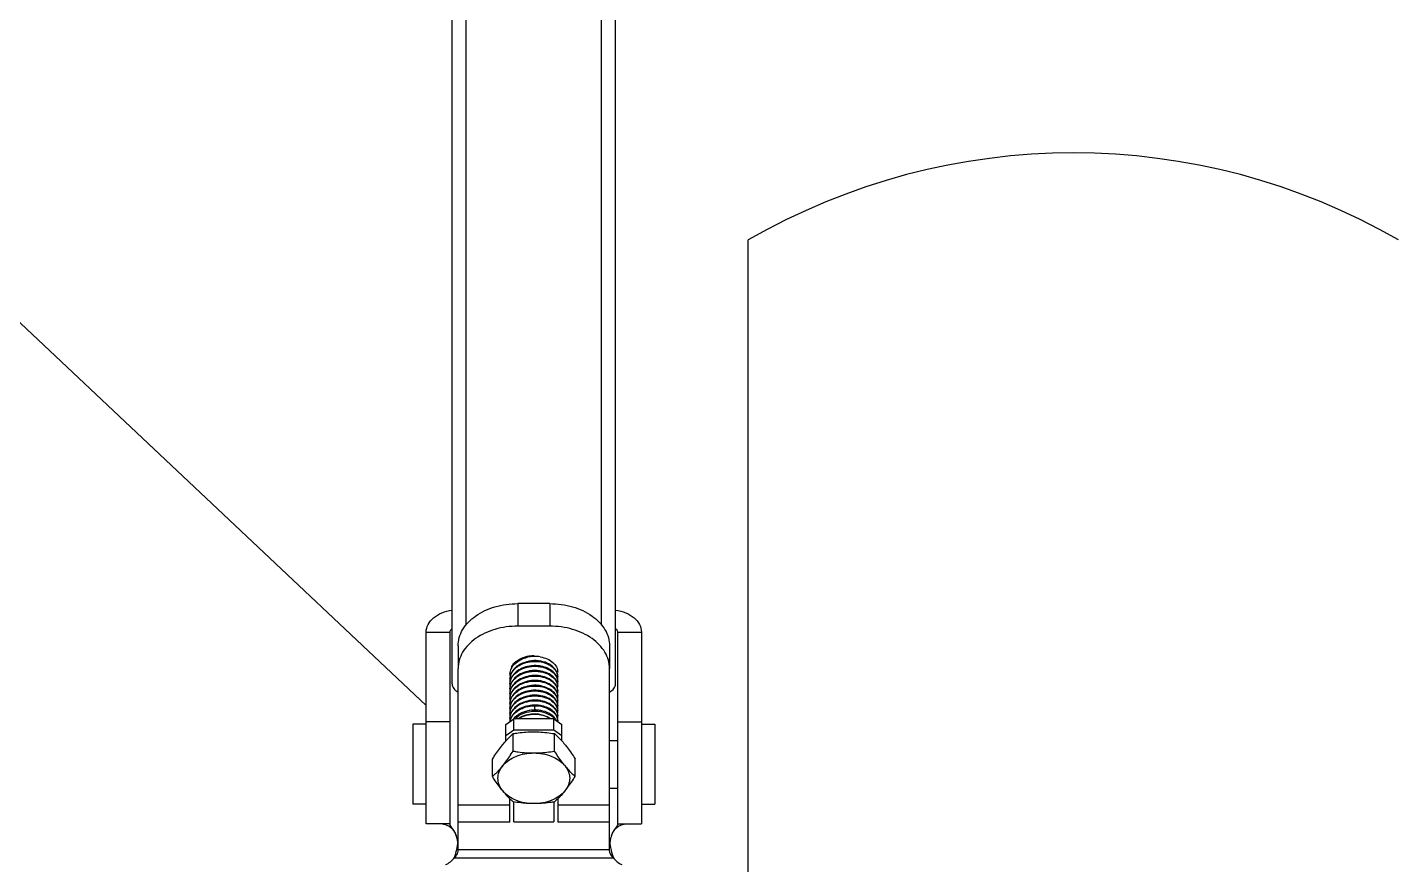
# Model space of a CAD drawing. Extents: x 1725261 to 1937680, y 860327 to 1571294.
# Drawn here: x 1823830 to 1826891, y 1228473 to 1230343 of the extents above; entities that cross this region are included whole.
import ezdxf

# ---------------------------------------------------------------- set-up
doc = ezdxf.new("R2010")
doc.units = 0
doc.header["$LTSCALE"] = 1000
doc.header["$MEASUREMENT"] = 0
doc.styles.get("Standard").update_dxf_attribs({"font": 'gbenor.shx', "bigfont": 'gbcbig.shx'})
doc.dimstyles.get("Standard").update_dxf_attribs({"dimtxt": 0.18, "dimasz": 0.18, "dimexe": 0.18, "dimexo": 0.0625, "dimgap": 0.09, "dimtad": 0, "dimtih": 1, "dimtoh": 1, "dimdec": 4, "dimzin": 0, "dimdsep": 46, "dimtxsty": 'Standard', "dimcen": 0.09, "dimadec": 0, "dimazin": 0, "dimtfac": 1, "dimtdec": 4, "dimtofl": 0, "dimtmove": 0, "dimatfit": 3, "dimfxl": 0, "dimtolj": 1, "dimtzin": 0, "dimarcsym": 0})

msp = doc.modelspace()

# ---------------------------------------------------------------- linework, layer by layer
at = {"linetype": 'Continuous'}
for p, q in [((1824778.4, 1228876.4), (1824778.4, 1231673)), ((1825143.2, 1228876.4), (1825143.2, 1231673)), ((1824809.5, 1229007.9), (1824809.5, 1231363.5)), ((1825112, 1229007.9), (1825112, 1231363.5)), ((1825439.6, 1228414.4), (1825439.6, 1229867.9)), ((1824925.2, 1229055.7), (1824925.2, 1229005.3)), ((1824996.4, 1229055.7), (1824925.2, 1229055.7)), ((1824996.4, 1229055.7), (1824996.4, 1229005.3)), ((1824720.5, 1228563.6), (1824720.5, 1228991.9)), ((1824720.5, 1228991.9), (1824773.9, 1228991.9)), ((1824773.9, 1228563.6), (1824773.9, 1228991.9)), ((1824996.4, 1229005.3), (1824925.2, 1229005.3)), ((1825147.6, 1228991.9), (1825147.6, 1228563.6)), ((1825147.6, 1228991.9), (1825201, 1228991.9)), ((1825201, 1228991.9), (1825201, 1228563.6)), ((1824791.7, 1228961.3), (1824791.7, 1228911)), ((1825129.8, 1228961.3), (1825129.8, 1228911)), ((1824791.7, 1228503), (1824791.7, 1228911)), ((1824917.5, 1228921.9), (1824917.5, 1228921.8)), ((1825129.8, 1228503), (1825129.8, 1228911)), ((1824962.4, 1228827.7), (1824962.1, 1228818.3)), ((1824962.1, 1228818.3), (1824962.1, 1228818.1)), ((1824720.5, 1228786.4), (1824690.8, 1228786.4)), ((1824773.9, 1228791.4), (1824720.5, 1228791.4)), ((1824898.5, 1228785.8), (1824916.3, 1228798.4)), ((1824898.5, 1228749.3), (1824898.5, 1228785.8)), ((1824916.3, 1228773.3), (1824898.5, 1228760.7)), ((1824916.3, 1228773.3), (1824916.3, 1228798.4)), ((1825005.3, 1228798.4), (1824916.3, 1228798.4)), ((1825005.3, 1228773.3), (1824916.3, 1228773.3)), ((1825005.3, 1228773.3), (1825005.3, 1228798.4)), ((1825005.3, 1228798.4), (1825023.1, 1228785.8)), ((1825023.1, 1228760.7), (1825005.3, 1228773.3)), ((1825023.1, 1228749.3), (1825023.1, 1228785.8)), ((1825147.6, 1228791.4), (1825201, 1228791.4)), ((1825201, 1228786.4), (1825230.8, 1228786.4)), ((1824914.5, 1228726.3), (1824914.5, 1228765.3)), ((1825007, 1228726.3), (1825007, 1228765.3)), ((1825129.8, 1228750.4), (1825147.6, 1228750.4)), ((1824868.3, 1228669.7), (1824868.3, 1228708.7)), ((1825053.2, 1228669.7), (1825053.2, 1228708.7)), ((1824907.4, 1228568), (1824907.4, 1228619.8)), ((1825014.2, 1228619.8), (1825014.2, 1228568)), ((1825129.8, 1228643.7), (1825147.6, 1228643.7)), ((1824720.5, 1228607.7), (1824690.8, 1228607.7)), ((1824907.4, 1228605.8), (1824791.7, 1228605.8)), ((1824916.3, 1228568.1), (1824916.3, 1228612.8)), ((1825005.3, 1228612.8), (1825005.3, 1228568.1)), ((1825129.8, 1228605.8), (1825014.2, 1228605.8)), ((1825201, 1228607.7), (1825230.8, 1228607.7)), ((1824773.9, 1228563.6), (1824720.5, 1228563.6)), ((1824779.6, 1228552.6), (1824775.6, 1228555.7)), ((1824907.4, 1228568), (1824791.7, 1228568)), ((1824916.3, 1228568.1), (1825005.3, 1228568.1)), ((1825129.8, 1228568), (1825014.2, 1228568)), ((1825141.9, 1228552.6), (1825146, 1228555.7)), ((1825147.6, 1228563.6), (1825201, 1228563.6)), ((1824791.7, 1228506.7), (1825129.8, 1228506.7)), ((1824783.1, 1228487.9), (1825138.4, 1228487.9))]:
    msp.add_line(p, q, dxfattribs=at)
for p, q in [((1824690.8, 1228786.4), (1824690.8, 1228607.7)), ((1825230.8, 1228786.4), (1825230.8, 1228607.7))]:
    msp.add_line(p, q)
for points in [[(1824756.9, 1228563.6), (1824757.4, 1228563.6), (1824759.3, 1228563.3), (1824762.5, 1228562.5), (1824766.7, 1228560.9), (1824771.6, 1228558.4), (1824775.6, 1228555.7)], [(1824775.6, 1228555.6), (1824778.1, 1228553.5), (1824781.7, 1228549.2), (1824785.2, 1228543.3), (1824787.5, 1228537.8)], [(1825134.1, 1228537.8), (1825136.4, 1228543.3), (1825139.9, 1228549.2), (1825143.5, 1228553.5), (1825146, 1228555.6)], [(1825146, 1228555.7), (1825150, 1228558.4), (1825154.9, 1228560.9), (1825159.1, 1228562.5), (1825162.2, 1228563.3), (1825164.1, 1228563.6), (1825164.6, 1228563.6)]]:
    msp.add_lwpolyline(points, dxfattribs=at)
at = {"color": 0}
msp.add_arc((1826165.5, 1228610.3), 1452, 60.0059, 119.9941, dxfattribs=at)
at = {"linetype": 'Continuous'}
for centre, radius, start, end in [((1824957, 1228865.7), 72.8, 94.186, 101.3834), ((1824962.1, 1228869.1), 69.9, 105.7051, 105.9956), ((1824962.8, 1228866.7), 72.5, 98.8131, 105.6696), ((1824963.2, 1228863.1), 74.7, 91.9721, 102.7007), ((1824963.2, 1228863.9), 75.3, 91.9386, 98.8281), ((1824963.2, 1228862.4), 75.4, 91.8866, 92.0013), ((1824963.2, 1228863.9), 75.3, 91.2819, 91.9468), ((1824963.2, 1228862.7), 75.2, 85.8694, 91.8937), ((1824963.4, 1228865.1), 72.7, 80.5973, 85.8743), ((1824936.6, 1228897.3), 29.2, 177.3319, 179.9985), ((1824936.9, 1228897.3), 29.5, 180.0287, 189.4249), ((1824963, 1228844.4), 62, 99.6805, 102.1157), ((1824963, 1228855.3), 62.1, 99.9932, 100.9869), ((1824989.6, 1228891.8), 24.6, 348.6612, 359.9519), ((1824989.9, 1228891.8), 24.2, 0.0022, 3.205), ((1824936.6, 1228886.3), 29.2, 177.3323, 179.9985), ((1824936.9, 1228886.3), 29.5, 180.0291, 189.4753), ((1824936.6, 1228875.2), 29.2, 177.3323, 179.9985), ((1824936.9, 1228875.3), 29.5, 180.0292, 189.5222), ((1824936.6, 1228864.2), 29.2, 177.332, 179.9985), ((1824936.9, 1228864.2), 29.5, 180.0288, 189.4407), ((1824989.5, 1228869.8), 24.6, 347.8507, 359.9477), ((1824989.6, 1228880.8), 24.6, 348.5825, 359.9511), ((1824989.9, 1228880.7), 24.2, 0.0023, 3.2045), ((1824989.9, 1228869.7), 24.2, 0.0023, 3.205), ((1824936.6, 1228853.2), 29.2, 177.3323, 179.9985), ((1824936.9, 1228853.2), 29.5, 180.0292, 189.4857), ((1824936.6, 1228842.2), 29.2, 177.3322, 179.9985), ((1824936.9, 1228842.2), 29.5, 180.0289, 189.445), ((1824936.6, 1228831.2), 29.2, 177.332, 179.9985), ((1824936.9, 1228831.2), 29.5, 180.0305, 189.6646), ((1824963, 1228789.2), 62.1, 99.744, 101.2123), ((1824989.6, 1228858.7), 24.6, 348.6164, 359.9515), ((1824989.6, 1228847.7), 24.6, 348.5981, 359.9512), ((1824989.6, 1228836.7), 24.6, 348.6534, 359.9518), ((1824989.9, 1228858.7), 24.2, 0.0023, 3.2046), ((1824989.9, 1228847.7), 24.2, 0.0023, 3.2046), ((1824989.9, 1228836.7), 24.2, 0.0023, 3.2051), ((1824936.6, 1228820.2), 29.2, 177.3323, 179.9985), ((1824936.9, 1228820.2), 29.5, 180.0292, 189.5017), ((1824936.6, 1228809.2), 29.2, 177.3319, 179.9985), ((1824936.9, 1228809.2), 29.5, 180.0287, 189.4225), ((1824963.2, 1228755), 63.2, 90.8014, 91.0371), ((1824963.3, 1228742.8), 75.3, 90.6833, 90.8601), ((1824989.6, 1228825.7), 24.6, 348.6302, 359.9515), ((1824989.6, 1228814.7), 24.6, 348.6111, 359.9514), ((1824989.6, 1228803.7), 24.6, 348.6704, 359.952), ((1824989.9, 1228825.7), 24.2, 0.0023, 3.2045), ((1824989.9, 1228814.7), 24.2, 0.0023, 3.2047), ((1824989.9, 1228803.7), 24.2, 0.0022, 3.2052), ((1824936.6, 1228798.2), 29.2, 177.3322, 179.9985), ((1824936.9, 1228798.2), 29.5, 180.029, 189.4615), ((1824946.2, 1228772.7), 40.1, 139.3761, 142.4805), ((1824989.9, 1228792.7), 24.2, 0.0022, 3.2058), ((1824990, 1228792.7), 24.2, 358.8477, 359.9998), ((1824803.1, 1228574.4), 31.9, 213.7883, 214.1887), ((1825118.5, 1228574.4), 31.9, 325.8113, 326.2117), ((1824656, 1228535.2), 135.8, 349.7299, 350.0443), ((1824657.5, 1228535), 134.3, 350.0279, 354.2491), ((1825264.1, 1228535), 134.3, 185.7566, 189.9721), ((1825265.6, 1228535.2), 135.8, 189.9557, 190.2701), ((1824747.2, 1228514.2), 44.5, 292.0243, 323.7485), ((1825174.3, 1228514.2), 44.5, 216.2515, 247.9757)]:
    msp.add_arc(centre, radius, start, end, dxfattribs=at)
for points, knots in [([(1824791.7, 1228961.3), (1824791.7, 1228967.5), (1824793.5, 1228980.2), (1824804.3, 1229004.9), (1824830.9, 1229031.5), (1824874.6, 1229051.2), (1824908, 1229055.7), (1824925.2, 1229055.7)], [0, 0, 0, 0, 0.103597, 0.210948, 0.445697, 0.712571, 1, 1, 1, 1]), ([(1824996.4, 1229055.7), (1825013.6, 1229055.7), (1825046.9, 1229051.2), (1825090.6, 1229031.5), (1825117.2, 1229004.9), (1825128, 1228980.2), (1825129.8, 1228967.5), (1825129.8, 1228961.3)], [0, 0, 0, 0, 0.287429, 0.554303, 0.789052, 0.896403, 1, 1, 1, 1]), ([(1824720.5, 1228991.9), (1824720.5, 1228997.7), (1824723.8, 1229010.1), (1824736.8, 1229025.4), (1824755.7, 1229036.4), (1824770.5, 1229040.2), (1824778.3, 1229041.3)], [0, 0, 0, 0, 0.213346, 0.447987, 0.712108, 1, 1, 1, 1]), ([(1825143.2, 1229041.3), (1825151, 1229040.2), (1825165.9, 1229036.4), (1825184.8, 1229025.4), (1825197.8, 1229010.1), (1825201, 1228997.7), (1825201, 1228991.9)], [0, 0, 0, 0, 0.287892, 0.552013, 0.786654, 1, 1, 1, 1]), ([(1824773.9, 1228991.9), (1824773.9, 1228992.6), (1824774.3, 1228995.8), (1824776.4, 1228998.6), (1824778.3, 1229000.1)], [0, 0, 0, 0, 0.236834, 1, 1, 1, 1]), ([(1824925.2, 1229005.3), (1824908, 1229005.3), (1824874.6, 1229000.8), (1824830.9, 1228981.2), (1824804.3, 1228954.5), (1824793.5, 1228929.8), (1824791.7, 1228917.2), (1824791.7, 1228911)], [0, 0, 0, 0, 0.287429, 0.554303, 0.789052, 0.896403, 1, 1, 1, 1]), ([(1825129.8, 1228911), (1825129.8, 1228917.2), (1825128, 1228929.8), (1825117.2, 1228954.5), (1825090.6, 1228981.2), (1825046.9, 1229000.8), (1825013.6, 1229005.3), (1824996.4, 1229005.3)], [0, 0, 0, 0, 0.103597, 0.210948, 0.445697, 0.712571, 1, 1, 1, 1]), ([(1825143.3, 1229000.1), (1825143.9, 1228999.6), (1825146.2, 1228997.4), (1825147.6, 1228994.2), (1825147.6, 1228991.9)], [0, 0, 0, 0, 0.274002, 1, 1, 1, 1]), ([(1824907.4, 1228898.6), (1824907.6, 1228902.8), (1824910, 1228911.6), (1824918.8, 1228922.8), (1824931.4, 1228931.3), (1824941.5, 1228934.8), (1824946.8, 1228936)], [0, 0, 0, 0, 0.219273, 0.456424, 0.717944, 1, 1, 1, 1]), ([(1825014.2, 1228893.1), (1825014.2, 1228895.5), (1825013.4, 1228900.4), (1825009.1, 1228909.8), (1824998.4, 1228919.9), (1824980.9, 1228927), (1824960.7, 1228929.1), (1824940.5, 1228925.6), (1824923, 1228917), (1824910.6, 1228904), (1824907.4, 1228892.8), (1824907.4, 1228887.6)], [0, 0, 0, 0, 0.049449, 0.100956, 0.214949, 0.346477, 0.489675, 0.634208, 0.769827, 0.890789, 1, 1, 1, 1]), ([(1824907.4, 1228887.6), (1824907.6, 1228891.9), (1824910.1, 1228900.8), (1824919, 1228912), (1824931.8, 1228920.5), (1824947.4, 1228925.8), (1824964.3, 1228927.4), (1824985.2, 1228924.8), (1825000, 1228917.5), (1825006.5, 1228910.3)], [0, 0, 0, 0, 0.105385, 0.219488, 0.34542, 0.481197, 0.621395, 0.759049, 1, 1, 1, 1]), ([(1824911, 1228913), (1824911.3, 1228913.9), (1824912.7, 1228917.3), (1824914.8, 1228920.5), (1824916.6, 1228922.7)], [0, 0, 0, 0, 0.242775, 1, 1, 1, 1]), ([(1824916.6, 1228922.7), (1824918.2, 1228924.4), (1824925.7, 1228931), (1824935.2, 1228935.1), (1824942.6, 1228937)], [0, 0, 0, 0, 0.23319, 1, 1, 1, 1]), ([(1824942.9, 1228936.4), (1824940.4, 1228935.6), (1824931.1, 1228932.4), (1824922.5, 1228927), (1824917.5, 1228921.9)], [0, 0, 0, 0, 0.264817, 1, 1, 1, 1]), ([(1824977.1, 1228926.8), (1824975, 1228927.3), (1824966.5, 1228928.8), (1824957.6, 1228928.5), (1824951.2, 1228927.2)], [0, 0, 0, 0, 0.245648, 1, 1, 1, 1]), ([(1824975.3, 1228936.8), (1824980.7, 1228935.9), (1824990.7, 1228933.1), (1825003.4, 1228925.4), (1825012, 1228915), (1825014.2, 1228906.7), (1825014.2, 1228902.8)], [0, 0, 0, 0, 0.291651, 0.555731, 0.788679, 1, 1, 1, 1]), ([(1824917.5, 1228921.8), (1824914.4, 1228918.6), (1824909.3, 1228911.4), (1824907.4, 1228902.8), (1824907.4, 1228898.6)], [0, 0, 0, 0, 0.517736, 1, 1, 1, 1]), ([(1825006.7, 1228900.4), (1825000.2, 1228907.8), (1824985.1, 1228915.3), (1824963.9, 1228917.8), (1824946.7, 1228916), (1824931, 1228910.5), (1824918.1, 1228901.6), (1824909.5, 1228890), (1824907.4, 1228880.9), (1824907.4, 1228876.6)], [0, 0, 0, 0, 0.241301, 0.379446, 0.520004, 0.655787, 0.781306, 0.894819, 1, 1, 1, 1]), ([(1824907.4, 1228876.6), (1824907.7, 1228881.7), (1824911.2, 1228892.5), (1824923.6, 1228905), (1824940.8, 1228913.3), (1824960.6, 1228916.6), (1824980.4, 1228914.7), (1824997.6, 1228907.9), (1825010.1, 1228896.8), (1825013.9, 1228886.8), (1825014.1, 1228882.1)], [0, 0, 0, 0, 0.109414, 0.230762, 0.366312, 0.510386, 0.653204, 0.784891, 0.899595, 1, 1, 1, 1]), ([(1825006.7, 1228889.4), (1825000.2, 1228896.8), (1824985.1, 1228904.3), (1824963.9, 1228906.8), (1824946.7, 1228905), (1824931, 1228899.5), (1824918.1, 1228890.6), (1824909.5, 1228879), (1824907.4, 1228869.9), (1824907.4, 1228865.6)], [0, 0, 0, 0, 0.241321, 0.379464, 0.520018, 0.655795, 0.781306, 0.894819, 1, 1, 1, 1]), ([(1824907.4, 1228865.6), (1824907.7, 1228870.7), (1824911.2, 1228881.5), (1824923.6, 1228894), (1824940.8, 1228902.3), (1824960.6, 1228905.6), (1824980.4, 1228903.7), (1824997.6, 1228896.8), (1825010.1, 1228885.8), (1825013.9, 1228875.8), (1825014.1, 1228871.1)], [0, 0, 0, 0, 0.10941, 0.230759, 0.36631, 0.510388, 0.653211, 0.784896, 0.899598, 1, 1, 1, 1]), ([(1825006.7, 1228878.4), (1825000.2, 1228885.8), (1824985.1, 1228893.2), (1824963.9, 1228895.8), (1824946.8, 1228894), (1824931, 1228888.5), (1824918.1, 1228879.6), (1824909.5, 1228868), (1824907.4, 1228858.9), (1824907.4, 1228854.6)], [0, 0, 0, 0, 0.241291, 0.379436, 0.519999, 0.655783, 0.781305, 0.89482, 1, 1, 1, 1]), ([(1824907.4, 1228854.6), (1824907.7, 1228859.7), (1824911.2, 1228870.5), (1824923.6, 1228883), (1824940.8, 1228891.3), (1824960.6, 1228894.6), (1824980.4, 1228892.7), (1824997.6, 1228885.8), (1825010.1, 1228874.8), (1825013.9, 1228864.8), (1825014.1, 1228860.1)], [0, 0, 0, 0, 0.109413, 0.230763, 0.366317, 0.51039, 0.65321, 0.784893, 0.899595, 1, 1, 1, 1]), ([(1824976.6, 1228915.9), (1824974.7, 1228916.4), (1824966.6, 1228917.7), (1824958.3, 1228917.5), (1824952.3, 1228916.4)], [0, 0, 0, 0, 0.245788, 1, 1, 1, 1]), ([(1824975.9, 1228894.1), (1824974, 1228894.5), (1824966.2, 1228895.7), (1824958.3, 1228895.4), (1824952.5, 1228894.4)], [0, 0, 0, 0, 0.246155, 1, 1, 1, 1]), ([(1824976, 1228905), (1824974.1, 1228905.4), (1824966.4, 1228906.7), (1824958.4, 1228906.5), (1824952.6, 1228905.5)], [0, 0, 0, 0, 0.246058, 1, 1, 1, 1]), ([(1825006.5, 1228910.3), (1825008.7, 1228907.8), (1825012.4, 1228902.5), (1825014, 1228896.2), (1825014.1, 1228893.1)], [0, 0, 0, 0, 0.517722, 1, 1, 1, 1]), ([(1825014.2, 1228882.1), (1825014.2, 1228885.3), (1825012.8, 1228892.1), (1825009, 1228897.8), (1825006.7, 1228900.4)], [0, 0, 0, 0, 0.48238, 1, 1, 1, 1]), ([(1824778.4, 1228876.4), (1824778.4, 1228872.8), (1824781.4, 1228865), (1824787.9, 1228860.2), (1824791.6, 1228858.3)], [0, 0, 0, 0, 0.461863, 1, 1, 1, 1]), ([(1825006.7, 1228867.4), (1825000.2, 1228874.8), (1824985.1, 1228882.2), (1824963.9, 1228884.8), (1824946.7, 1228883), (1824931, 1228877.4), (1824918.1, 1228868.6), (1824909.5, 1228857), (1824907.4, 1228847.9), (1824907.4, 1228843.6)], [0, 0, 0, 0, 0.241314, 0.379459, 0.520012, 0.655791, 0.781307, 0.89482, 1, 1, 1, 1]), ([(1824907.4, 1228843.6), (1824907.7, 1228848.7), (1824911.2, 1228859.5), (1824923.6, 1228872), (1824940.8, 1228880.3), (1824960.6, 1228883.6), (1824980.4, 1228881.7), (1824997.6, 1228874.8), (1825010.1, 1228863.8), (1825013.9, 1228853.8), (1825014.1, 1228849.1)], [0, 0, 0, 0, 0.109413, 0.230762, 0.36631, 0.510386, 0.653205, 0.784893, 0.899595, 1, 1, 1, 1]), ([(1825006.7, 1228856.3), (1825000.2, 1228863.8), (1824985.1, 1228871.2), (1824963.9, 1228873.8), (1824946.7, 1228872), (1824931, 1228866.4), (1824918.1, 1228857.6), (1824909.5, 1228846), (1824907.4, 1228836.9), (1824907.4, 1228832.6)], [0, 0, 0, 0, 0.241312, 0.379455, 0.520012, 0.655791, 0.781305, 0.89482, 1, 1, 1, 1]), ([(1824907.4, 1228832.6), (1824907.7, 1228837.7), (1824911.2, 1228848.5), (1824923.6, 1228861), (1824940.8, 1228869.3), (1824960.6, 1228872.6), (1824980.4, 1228870.7), (1824997.6, 1228863.8), (1825010.1, 1228852.8), (1825013.9, 1228842.8), (1825014.1, 1228838.1)], [0, 0, 0, 0, 0.109411, 0.230759, 0.366311, 0.510389, 0.653212, 0.784896, 0.899598, 1, 1, 1, 1]), ([(1825006.7, 1228845.3), (1825000.2, 1228852.8), (1824985.1, 1228860.2), (1824963.9, 1228862.7), (1824946.8, 1228861), (1824931, 1228855.4), (1824918.1, 1228846.6), (1824909.5, 1228835), (1824907.4, 1228825.9), (1824907.4, 1228821.6)], [0, 0, 0, 0, 0.24129, 0.379435, 0.519998, 0.655783, 0.781305, 0.89482, 1, 1, 1, 1]), ([(1824907.4, 1228821.6), (1824907.7, 1228826.7), (1824911.2, 1228837.5), (1824923.6, 1228850), (1824940.8, 1228858.3), (1824960.6, 1228861.6), (1824980.4, 1228859.7), (1824997.6, 1228852.8), (1825010.1, 1228841.7), (1825013.9, 1228831.8), (1825014.1, 1228827.1)], [0, 0, 0, 0, 0.109414, 0.230763, 0.366316, 0.510389, 0.653208, 0.784892, 0.899594, 1, 1, 1, 1]), ([(1824977, 1228860.8), (1824974.9, 1228861.3), (1824966, 1228862.8), (1824956.8, 1228862.4), (1824950.2, 1228861)], [0, 0, 0, 0, 0.245825, 1, 1, 1, 1]), ([(1824977.5, 1228871.7), (1824975.4, 1228872.2), (1824966.9, 1228873.7), (1824958.1, 1228873.5), (1824951.7, 1228872.3)], [0, 0, 0, 0, 0.2454, 1, 1, 1, 1]), ([(1824976.1, 1228883), (1824974.2, 1228883.4), (1824966.3, 1228884.7), (1824958.2, 1228884.4), (1824952.3, 1228883.4)], [0, 0, 0, 0, 0.246065, 1, 1, 1, 1]), ([(1825014.2, 1228871.1), (1825014.2, 1228874.3), (1825012.8, 1228881.1), (1825009, 1228886.8), (1825006.7, 1228889.4)], [0, 0, 0, 0, 0.482371, 1, 1, 1, 1]), ([(1825014.2, 1228860.1), (1825014.2, 1228863.3), (1825012.8, 1228870.1), (1825009, 1228875.8), (1825006.7, 1228878.4)], [0, 0, 0, 0, 0.482397, 1, 1, 1, 1]), ([(1825014.2, 1228849.1), (1825014.2, 1228852.3), (1825012.8, 1228859.1), (1825009, 1228864.8), (1825006.7, 1228867.4)], [0, 0, 0, 0, 0.482371, 1, 1, 1, 1]), ([(1825129.9, 1228858.3), (1825133.7, 1228860.2), (1825140.2, 1228865), (1825143.2, 1228872.8), (1825143.2, 1228876.4)], [0, 0, 0, 0, 0.538137, 1, 1, 1, 1]), ([(1825006.7, 1228834.3), (1825000.2, 1228841.8), (1824985.1, 1228849.2), (1824963.9, 1228851.7), (1824946.7, 1228850), (1824931, 1228844.4), (1824918.1, 1228835.5), (1824909.5, 1228824), (1824907.4, 1228814.9), (1824907.4, 1228810.6)], [0, 0, 0, 0, 0.241317, 0.379461, 0.520014, 0.655792, 0.781306, 0.894819, 1, 1, 1, 1]), ([(1824907.4, 1228810.5), (1824907.7, 1228815.7), (1824911.2, 1228826.5), (1824923.6, 1228839), (1824940.8, 1228847.3), (1824960.6, 1228850.6), (1824980.4, 1228848.7), (1824997.6, 1228841.8), (1825010.1, 1228830.7), (1825013.9, 1228820.7), (1825014.1, 1228816)], [0, 0, 0, 0, 0.109411, 0.23076, 0.366309, 0.510386, 0.653207, 0.784895, 0.899597, 1, 1, 1, 1]), ([(1825006.7, 1228823.3), (1825000.2, 1228830.7), (1824985.1, 1228838.2), (1824963.9, 1228840.7), (1824946.7, 1228838.9), (1824931, 1228833.4), (1824918.1, 1228824.5), (1824909.5, 1228813), (1824907.4, 1228803.9), (1824907.4, 1228799.5)], [0, 0, 0, 0, 0.241302, 0.379446, 0.520006, 0.655788, 0.781304, 0.89482, 1, 1, 1, 1]), ([(1824907.4, 1228799.5), (1824907.7, 1228804.7), (1824911.2, 1228815.4), (1824923.6, 1228828), (1824940.8, 1228836.3), (1824960.6, 1228839.6), (1824980.4, 1228837.6), (1824997.6, 1228830.8), (1825010.1, 1228819.7), (1825013.9, 1228809.7), (1825014.1, 1228805)], [0, 0, 0, 0, 0.109411, 0.23076, 0.366314, 0.510391, 0.653213, 0.784895, 0.899597, 1, 1, 1, 1]), ([(1824976.4, 1228849.9), (1824974.5, 1228850.3), (1824966.6, 1228851.7), (1824958.5, 1228851.4), (1824952.5, 1228850.4)], [0, 0, 0, 0, 0.245865, 1, 1, 1, 1]), ([(1824976, 1228839), (1824974.1, 1228839.4), (1824966.3, 1228840.6), (1824958.3, 1228840.4), (1824952.5, 1228839.4)], [0, 0, 0, 0, 0.246098, 1, 1, 1, 1]), ([(1825014.2, 1228838.1), (1825014.2, 1228841.3), (1825012.8, 1228848), (1825009, 1228853.8), (1825006.7, 1228856.3)], [0, 0, 0, 0, 0.482382, 1, 1, 1, 1]), ([(1825014.2, 1228827.1), (1825014.2, 1228830.3), (1825012.8, 1228837), (1825009, 1228842.7), (1825006.7, 1228845.3)], [0, 0, 0, 0, 0.482394, 1, 1, 1, 1]), ([(1825014.2, 1228816.1), (1825014.2, 1228819.3), (1825012.8, 1228826), (1825009, 1228831.7), (1825006.7, 1228834.3)], [0, 0, 0, 0, 0.48237, 1, 1, 1, 1]), ([(1825006.7, 1228812.3), (1825000.5, 1228819.4), (1824986.2, 1228826.7), (1824965.9, 1228829.6), (1824949.3, 1228828.4), (1824933.9, 1228823.7), (1824920.8, 1228815.8), (1824911.4, 1228805.2), (1824908.2, 1228796.7), (1824907.7, 1228792.5)], [0, 0, 0, 0, 0.238806, 0.375378, 0.515068, 0.651187, 0.778286, 0.893865, 1, 1, 1, 1]), ([(1824907.9, 1228792.6), (1824908.8, 1228797.5), (1824913.5, 1228807.5), (1824926.4, 1228818.6), (1824943.3, 1228825.9), (1824955.9, 1228827.6), (1824962.4, 1228827.7)], [0, 0, 0, 0, 0.215857, 0.456017, 0.721227, 1, 1, 1, 1]), ([(1824962.1, 1228818.1), (1824953.1, 1228817.9), (1824936, 1228814.7), (1824921.1, 1228805), (1824915.8, 1228798.9)], [0, 0, 0, 0, 0.525716, 1, 1, 1, 1]), ([(1824918.2, 1228798.5), (1824923.7, 1228804.1), (1824938.4, 1228812.7), (1824963.2, 1228816.9), (1824987.5, 1228813.2), (1825001.4, 1228804.9), (1825006.4, 1228799.5)], [0, 0, 0, 0, 0.245715, 0.512956, 0.773315, 1, 1, 1, 1]), ([(1824998.1, 1228798.5), (1824993.1, 1228801.8), (1824981.5, 1228806.6), (1824956.8, 1228809.8), (1824937.1, 1228805.1), (1824926.5, 1228798.4)], [0, 0, 0, 0, 0.237857, 0.495496, 1, 1, 1, 1]), ([(1824991.6, 1228802), (1824986.9, 1228804.6), (1824976.3, 1228808.5), (1824954, 1228810.4), (1824936.6, 1228805.4), (1824927.4, 1228799.1)], [0, 0, 0, 0, 0.239537, 0.497847, 1, 1, 1, 1]), ([(1824975.9, 1228828), (1824974, 1228828.4), (1824966.3, 1228829.6), (1824958.3, 1228829.4), (1824952.5, 1228828.4)], [0, 0, 0, 0, 0.24614, 1, 1, 1, 1]), ([(1824962.4, 1228827.7), (1824968.9, 1228827.8), (1824981.5, 1228826.3), (1824998.2, 1228819.3), (1825010.3, 1228808.4), (1825013.9, 1228798.6), (1825014.1, 1228794)], [0, 0, 0, 0, 0.291821, 0.560232, 0.794326, 1, 1, 1, 1]), ([(1824977.6, 1228816.6), (1824976.3, 1228816.9), (1824971.3, 1228817.9), (1824966.2, 1228818.3), (1824962.4, 1228818.3)], [0, 0, 0, 0, 0.245441, 1, 1, 1, 1]), ([(1825006.8, 1228801.3), (1825004.4, 1228804), (1824991.9, 1228814.4), (1824974.8, 1228818.2), (1824962.4, 1228818.1)], [0, 0, 0, 0, 0.224306, 1, 1, 1, 1]), ([(1825014.2, 1228805.1), (1825014.2, 1228808.3), (1825012.8, 1228815), (1825009, 1228820.7), (1825006.7, 1228823.3)], [0, 0, 0, 0, 0.482394, 1, 1, 1, 1]), ([(1825014.2, 1228794), (1825014.2, 1228797.3), (1825012.8, 1228804), (1825009, 1228809.7), (1825006.7, 1228812.3)], [0, 0, 0, 0, 0.482388, 1, 1, 1, 1]), ([(1825011.6, 1228794.1), (1825011.3, 1228794.7), (1825009.9, 1228797.3), (1825008.2, 1228799.6), (1825006.8, 1228801.3)], [0, 0, 0, 0, 0.243018, 1, 1, 1, 1]), ([(1824914.5, 1228765.3), (1824918.3, 1228766), (1824933.6, 1228768.2), (1824949.1, 1228769.4), (1824960.8, 1228769.4)], [0, 0, 0, 0, 0.248681, 1, 1, 1, 1]), ([(1824960.8, 1228769.4), (1824964.7, 1228769.4), (1824980.1, 1228769), (1824995.6, 1228767.2), (1825007, 1228765.3)], [0, 0, 0, 0, 0.251248, 1, 1, 1, 1]), ([(1824868.3, 1228708.7), (1824870.2, 1228711.6), (1824877.5, 1228722.7), (1824885.2, 1228733.5), (1824891.4, 1228741.1)], [0, 0, 0, 0, 0.261287, 1, 1, 1, 1]), ([(1824891.4, 1228741.1), (1824893.3, 1228743.4), (1824900.5, 1228751.9), (1824908.5, 1228759.9), (1824914.5, 1228765.3)], [0, 0, 0, 0, 0.268858, 1, 1, 1, 1]), ([(1825007, 1228765.3), (1825008.9, 1228763.6), (1825017.1, 1228756), (1825024.7, 1228747.7), (1825030.1, 1228741.1)], [0, 0, 0, 0, 0.2325, 1, 1, 1, 1]), ([(1825030.1, 1228741.1), (1825032.1, 1228738.7), (1825040.3, 1228728.2), (1825047.8, 1228717.2), (1825053.2, 1228708.7)], [0, 0, 0, 0, 0.237123, 1, 1, 1, 1]), ([(1824891.4, 1228693.9), (1824893.4, 1228696.4), (1824901.6, 1228706.8), (1824909.1, 1228717.8), (1824914.5, 1228726.3)], [0, 0, 0, 0, 0.237123, 1, 1, 1, 1]), ([(1824891.4, 1228693.9), (1824899, 1228703.2), (1824921.4, 1228717.8), (1824947.2, 1228722.2), (1824960.8, 1228722.2)], [0, 0, 0, 0, 0.468341, 1, 1, 1, 1]), ([(1824914.5, 1228726.3), (1824918.3, 1228725.7), (1824933.6, 1228723.4), (1824949.1, 1228722.2), (1824960.8, 1228722.2)], [0, 0, 0, 0, 0.248681, 1, 1, 1, 1]), ([(1824960.8, 1228722.2), (1824964.7, 1228722.2), (1824980.1, 1228722.6), (1824995.6, 1228724.4), (1825007, 1228726.3)], [0, 0, 0, 0, 0.251248, 1, 1, 1, 1]), ([(1824960.8, 1228722.2), (1824974.4, 1228722.2), (1825000.1, 1228717.8), (1825022.6, 1228703.2), (1825030.1, 1228693.9)], [0, 0, 0, 0, 0.531659, 1, 1, 1, 1]), ([(1825030.1, 1228693.9), (1825028.1, 1228696.4), (1825019.9, 1228706.8), (1825012.5, 1228717.8), (1825007, 1228726.3)], [0, 0, 0, 0, 0.237123, 1, 1, 1, 1]), ([(1824891.4, 1228693.9), (1824889.5, 1228691.6), (1824882.3, 1228683.1), (1824874.4, 1228675.1), (1824868.3, 1228669.7)], [0, 0, 0, 0, 0.268858, 1, 1, 1, 1]), ([(1824891.4, 1228637.3), (1824888.1, 1228641.4), (1824882.7, 1228650.3), (1824879.7, 1228665.6), (1824882.7, 1228680.9), (1824888.1, 1228689.8), (1824891.4, 1228693.9)], [0, 0, 0, 0, 0.257487, 0.5, 0.742513, 1, 1, 1, 1]), ([(1825030.1, 1228693.9), (1825032, 1228691.6), (1825039.2, 1228683.1), (1825047.2, 1228675.1), (1825053.2, 1228669.7)], [0, 0, 0, 0, 0.268858, 1, 1, 1, 1]), ([(1825030.1, 1228693.9), (1825033.5, 1228689.8), (1825038.9, 1228680.9), (1825041.8, 1228665.6), (1825038.9, 1228650.3), (1825033.5, 1228641.4), (1825030.1, 1228637.3)], [0, 0, 0, 0, 0.257487, 0.5, 0.742513, 1, 1, 1, 1]), ([(1824891.4, 1228637.3), (1824889.4, 1228639.7), (1824881.2, 1228650.2), (1824873.8, 1228661.2), (1824868.3, 1228669.7)], [0, 0, 0, 0, 0.237123, 1, 1, 1, 1]), ([(1825030.1, 1228637.3), (1825032.1, 1228639.7), (1825040.3, 1228650.2), (1825047.8, 1228661.2), (1825053.2, 1228669.7)], [0, 0, 0, 0, 0.237123, 1, 1, 1, 1]), ([(1824891.4, 1228637.3), (1824893.3, 1228635), (1824900.5, 1228626.4), (1824908.5, 1228618.5), (1824914.5, 1228613.1)], [0, 0, 0, 0, 0.268858, 1, 1, 1, 1]), ([(1824960.8, 1228609), (1824947.2, 1228609), (1824921.4, 1228613.4), (1824899, 1228628), (1824891.4, 1228637.3)], [0, 0, 0, 0, 0.531659, 1, 1, 1, 1]), ([(1825030.1, 1228637.3), (1825022.6, 1228628), (1825000.1, 1228613.4), (1824974.4, 1228609), (1824960.8, 1228609)], [0, 0, 0, 0, 0.468341, 1, 1, 1, 1]), ([(1825030.1, 1228637.3), (1825028.2, 1228635), (1825021, 1228626.4), (1825013.1, 1228618.5), (1825007, 1228613.1)], [0, 0, 0, 0, 0.268858, 1, 1, 1, 1]), ([(1824960.8, 1228609), (1824956.9, 1228609), (1824941.4, 1228609.4), (1824926, 1228611.2), (1824914.5, 1228613.1)], [0, 0, 0, 0, 0.251248, 1, 1, 1, 1]), ([(1825007, 1228613.1), (1825003.2, 1228612.4), (1824987.9, 1228610.1), (1824972.4, 1228609), (1824960.8, 1228609)], [0, 0, 0, 0, 0.248681, 1, 1, 1, 1]), ([(1824776.5, 1228556.7), (1824776.1, 1228557.3), (1824774.8, 1228559.4), (1824773.9, 1228561.8), (1824773.9, 1228563.6)], [0, 0, 0, 0, 0.289589, 1, 1, 1, 1]), ([(1824779.6, 1228552.6), (1824779.3, 1228552.9), (1824778.3, 1228554.2), (1824777.3, 1228555.5), (1824776.7, 1228556.5)], [0, 0, 0, 0, 0.26918, 1, 1, 1, 1]), ([(1825144.9, 1228556.5), (1825144.7, 1228556.2), (1825143.7, 1228554.8), (1825142.7, 1228553.6), (1825141.9, 1228552.6)], [0, 0, 0, 0, 0.231104, 1, 1, 1, 1]), ([(1825147.6, 1228563.6), (1825147.6, 1228563), (1825147.4, 1228560.5), (1825146.1, 1228558.3), (1825145, 1228556.7)], [0, 0, 0, 0, 0.222245, 1, 1, 1, 1]), ([(1824787.5, 1228537.8), (1824786.9, 1228539.4), (1824784.9, 1228544.5), (1824782.1, 1228549.5), (1824779.6, 1228552.6)], [0, 0, 0, 0, 0.285604, 1, 1, 1, 1]), ([(1824791.7, 1228511.5), (1824791.7, 1228513.8), (1824791.4, 1228522.7), (1824789.6, 1228531.6), (1824787.5, 1228537.8)], [0, 0, 0, 0, 0.257456, 1, 1, 1, 1]), ([(1825134.1, 1228537.8), (1825133.4, 1228535.8), (1825130.9, 1228527.3), (1825129.8, 1228518.3), (1825129.8, 1228511.5)], [0, 0, 0, 0, 0.239548, 1, 1, 1, 1]), ([(1825141.9, 1228552.6), (1825141.2, 1228551.7), (1825137.9, 1228547.2), (1825135.6, 1228542), (1825134.1, 1228537.8)], [0, 0, 0, 0, 0.210146, 1, 1, 1, 1]), ([(1824783.1, 1228487.9), (1824783.8, 1228489.7), (1824786.6, 1228497.2), (1824788.5, 1228505), (1824789.6, 1228511)], [0, 0, 0, 0, 0.242689, 1, 1, 1, 1]), ([(1824783.1, 1228487.9), (1824784.3, 1228488.9), (1824788.5, 1228492.9), (1824791.7, 1228498.7), (1824791.7, 1228503)], [0, 0, 0, 0, 0.266, 1, 1, 1, 1]), ([(1825129.8, 1228503), (1825129.8, 1228501.6), (1825130.9, 1228495.7), (1825134.9, 1228490.8), (1825138.4, 1228487.9)], [0, 0, 0, 0, 0.231026, 1, 1, 1, 1]), ([(1825131.9, 1228511), (1825132.3, 1228509), (1825133.9, 1228501.1), (1825136.2, 1228493.4), (1825138.4, 1228487.9)], [0, 0, 0, 0, 0.255037, 1, 1, 1, 1])]:
    msp.add_open_spline(points, degree=3, knots=knots, dxfattribs=at)
for points in [[(1824962.1, 1228818.3), (1824957, 1228818.2), (1824951.9, 1228817.5), (1824946.9, 1228816.1)], [(1825006.4, 1228799.5), (1825007.5, 1228798.3), (1825008.5, 1228797), (1825009.4, 1228795.7)]]:
    msp.add_open_spline(points, degree=3, dxfattribs=at)

# ---------------------------------------------------------------- leaders
msp.add_leader([(1824720.5, 1228828.3), (1823624.7, 1229860.6)], dimstyle='Standard', override={"dimgap": 20})

doc.saveas('drawing.dxf')
